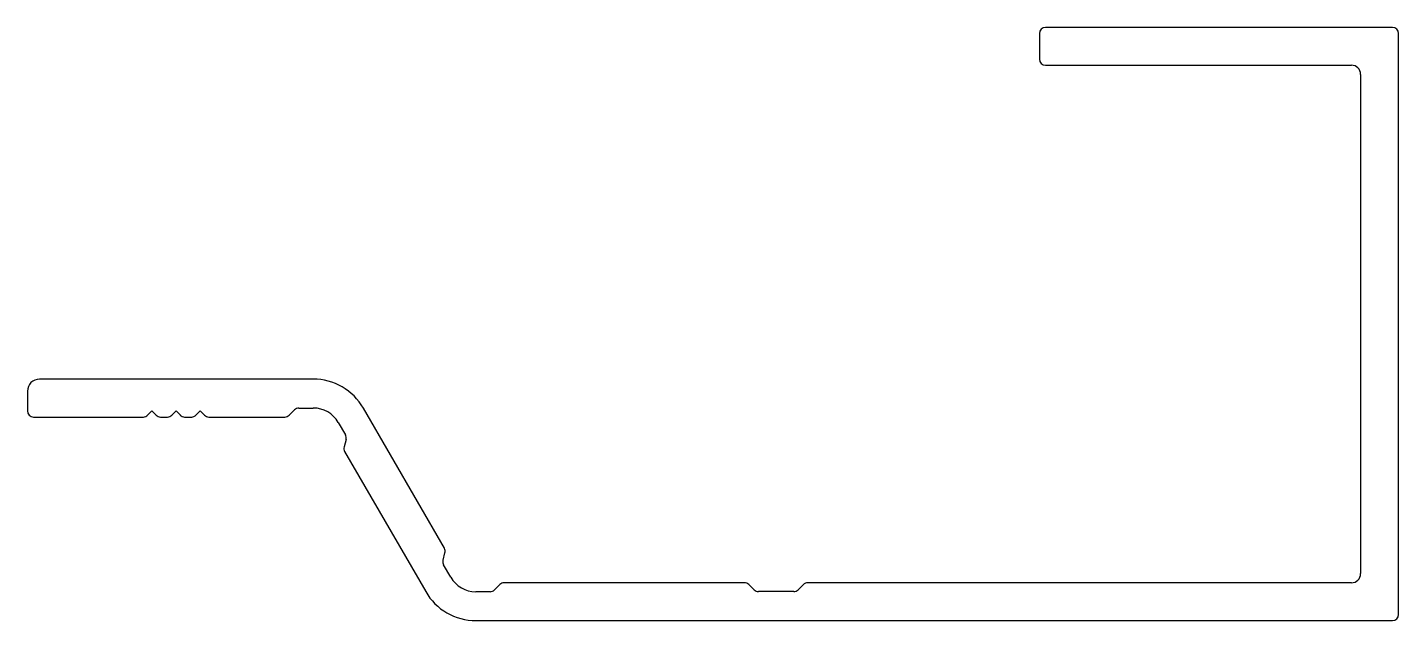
# Model space of a CAD drawing. Extents: x -32.8 to 23.9, y 8.5 to 33.1.
import ezdxf

# ---------------------------------------------------------------- set-up
doc = ezdxf.new("R2010")
doc.units = 0
doc.layers.get('0').update_dxf_attribs({"linetype": 'CONTINUOUS'})

msp = doc.modelspace()

# ---------------------------------------------------------------- linework, layer by layer
for p, q in [((23.669, 33.109), (9.299, 33.109)), ((9.049, 32.859), (9.049, 31.789)), ((23.919, 8.769), (23.919, 32.859)), ((9.299, 31.539), (21.969, 31.539)), ((22.349, 31.159), (22.349, 10.469)), ((-21.018, 18.529), (-32.347, 18.529)), ((-32.847, 18.029), (-32.847, 17.209)), ((-27.87, 17.032), (-27.693, 17.209)), ((-27.693, 17.209), (-27.516, 17.032)), ((-26.87, 17.032), (-26.693, 17.209)), ((-26.693, 17.209), (-26.516, 17.032)), ((-25.87, 17.032), (-25.693, 17.209)), ((-25.693, 17.209), (-25.516, 17.032)), ((-22.011, 17.033), (-21.786, 17.258)), ((-21.606, 17.332), (-21.016, 17.332)), ((-15.585, 11.518), (-18.94, 17.329)), ((-32.597, 16.959), (-28.047, 16.959)), ((-27.34, 16.959), (-27.047, 16.959)), ((-26.34, 16.959), (-26.047, 16.959)), ((-25.34, 16.959), (-22.19, 16.959)), ((-19.977, 16.732), (-19.682, 16.221)), ((-19.657, 16.029), (-19.739, 15.722)), ((-19.714, 15.53), (-16.359, 9.719)), ((-15.642, 11.02), (-15.56, 11.326)), ((-15.322, 10.316), (-15.617, 10.827)), ((-13.693, 9.716), (-14.283, 9.716)), ((-13.288, 10.015), (-13.513, 9.79)), ((-3.163, 10.089), (-13.109, 10.089)), ((-2.762, 9.793), (-2.984, 10.015)), ((-1.123, 9.719), (-2.583, 9.719)), ((-0.722, 10.015), (-0.943, 9.793)), ((21.969, 10.089), (-0.543, 10.089)), ((-14.281, 8.519), (23.669, 8.519))]:
    msp.add_line(p, q)
for centre, radius, start, end in [((9.299, 32.859), 0.25, 90, 180), ((23.669, 32.859), 0.25, 0, 90), ((9.299, 31.789), 0.25, 180, 270), ((21.969, 31.159), 0.38, 360, 90), ((-32.347, 18.029), 0.5, 90, 180), ((-21.018, 16.129), 2.4, 30, 90), ((-32.597, 17.209), 0.25, 180, 270), ((-28.047, 17.209), 0.25, 270, 315), ((-27.34, 17.209), 0.25, 225, 270), ((-27.047, 17.209), 0.25, 270, 315), ((-26.34, 17.209), 0.25, 225, 270), ((-26.047, 17.209), 0.25, 270, 315), ((-25.34, 17.209), 0.25, 225, 270), ((-22.19, 17.212), 0.253, 270, 315), ((-21.606, 17.078), 0.254, 90, 135), ((-21.016, 16.132), 1.2, 30, 90), ((-19.902, 16.094), 0.254, 345, 30), ((-19.495, 15.656), 0.253, 165, 210), ((-15.804, 11.392), 0.253, 345, 30), ((-15.397, 10.954), 0.254, 165, 210), ((-14.283, 10.916), 1.2, 210, 270), ((21.969, 10.469), 0.38, 270, 360), ((-14.281, 10.919), 2.4, 210, 270), ((-13.693, 9.97), 0.254, 270, 315), ((-13.109, 9.836), 0.253, 90, 135), ((-3.163, 9.836), 0.253, 45, 90), ((-2.583, 9.973), 0.254, 225, 270), ((-1.123, 9.973), 0.254, 270, 315), ((-0.543, 9.836), 0.253, 90, 135), ((23.669, 8.769), 0.25, 270, 360)]:
    msp.add_arc(centre, radius, start, end)

doc.saveas('drawing.dxf')
